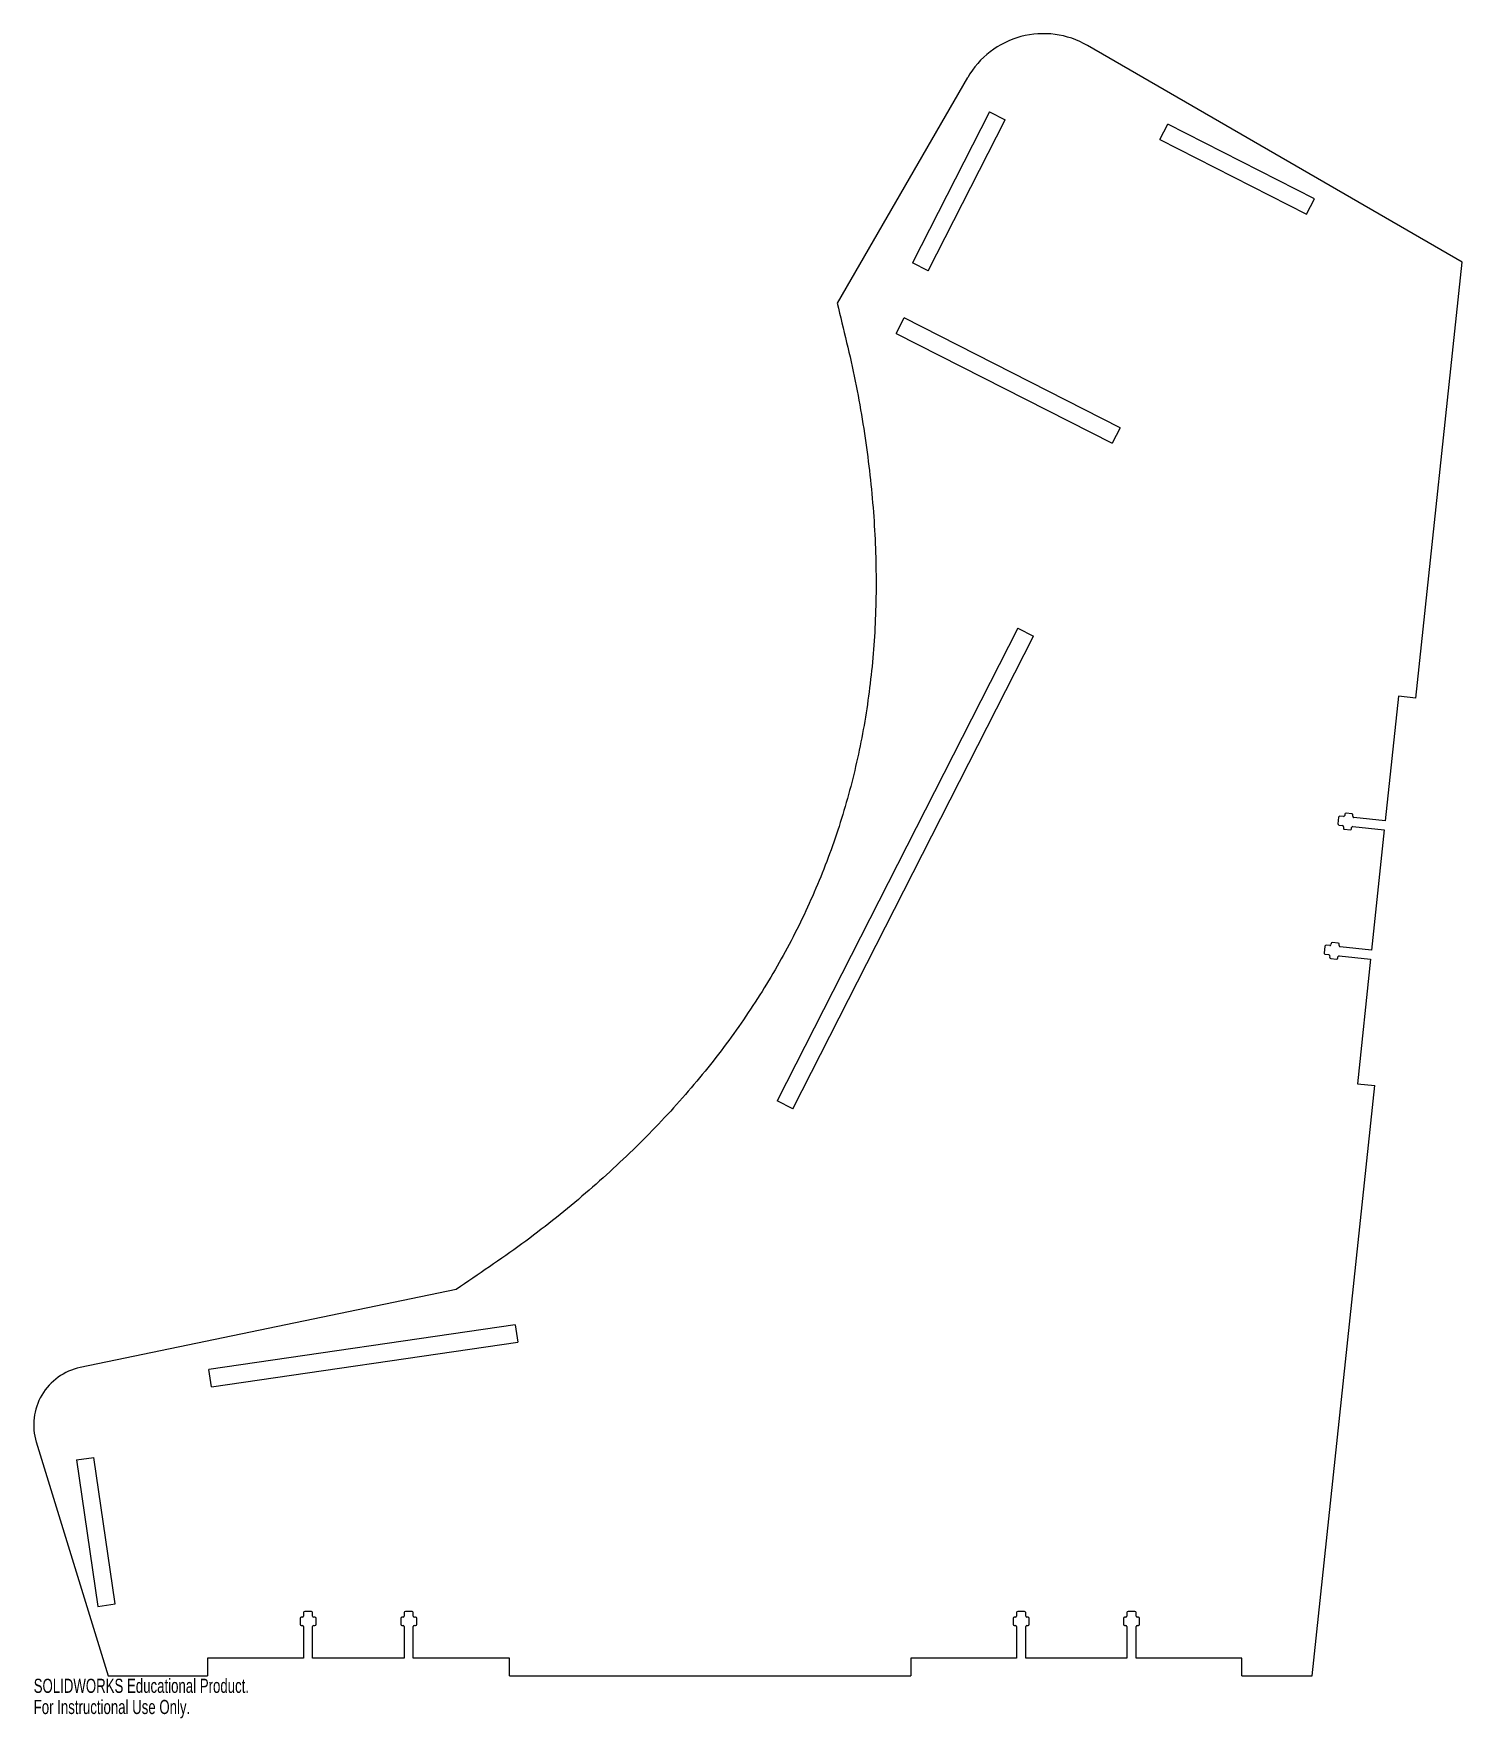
# Model space of a CAD drawing. Header units: millimetres. Extents: x 6 to 494, y -15 to 562.
import ezdxf

# ---------------------------------------------------------------- set-up
doc = ezdxf.new("R2010")
doc.units = ezdxf.units.MM
doc.styles.add('SLDTEXTSTYLE0', font='TXT', dxfattribs={"width": 0.7})

msp = doc.modelspace()

# ---------------------------------------------------------------- linework, layer by layer
at = {"color": 7, "linetype": 'Continuous', "lineweight": 25}
for p, q in [((494.42, 483.65), (366.15, 557.8)), ((325.16, 546.84), (280.51, 469.59)), ((332.63, 535.09), (306.3, 483.39)), ((311.65, 480.66), (337.98, 532.36)), ((332.63, 535.09), (337.98, 532.36)), ((390.97, 525.57), (393.69, 530.92)), ((443.85, 505.38), (393.69, 530.92)), ((390.97, 525.57), (441.13, 500.03)), ((441.13, 500.03), (443.85, 505.38)), ((311.65, 480.66), (306.3, 483.39)), ((478.57, 334.49), (494.42, 483.65)), ((300.75, 459.28), (303.48, 464.62)), ((377.3, 427.02), (303.48, 464.62)), ((300.75, 459.28), (374.58, 421.68)), ((377.3, 427.02), (374.58, 421.68)), ((342.36, 358.41), (259.99, 196.68)), ((342.36, 358.41), (347.71, 355.69)), ((265.33, 193.96), (347.71, 355.69)), ((472.6, 335.13), (468.07, 292.47)), ((478.57, 334.49), (472.6, 335.13)), ((453.75, 294), (452.55, 294.12)), ((454.23, 294.75), (454.19, 294.35)), ((456.66, 294.89), (454.67, 295.1)), ((456.97, 294.05), (457.01, 294.45)), ((452.11, 293.77), (451.87, 291.48)), ((452.23, 291.04), (453.42, 290.91)), ((453.78, 290.47), (453.73, 290.08)), ((454.09, 289.64), (456.08, 289.42)), ((456.52, 289.78), (456.56, 290.18)), ((457, 290.53), (467.74, 289.39)), ((468.07, 292.47), (457.33, 293.61)), ((467.74, 289.39), (463.37, 248.28)), ((447.42, 249.57), (447.17, 247.28)), ((449.05, 249.8), (447.86, 249.92)), ((449.53, 250.55), (449.49, 250.15)), ((451.96, 250.7), (449.97, 250.91)), ((452.27, 249.86), (452.32, 250.26)), ((463.37, 248.28), (452.63, 249.42)), ((447.53, 246.84), (448.72, 246.72)), ((449.08, 246.28), (449.03, 245.88)), ((449.39, 245.44), (451.38, 245.23)), ((451.82, 245.58), (451.86, 245.98)), ((452.3, 246.33), (463.04, 245.19)), ((463.04, 245.19), (458.51, 202.54)), ((443.01, 0), (464.47, 201.91)), ((458.51, 202.54), (464.47, 201.91)), ((265.33, 193.96), (259.99, 196.68)), ((150.13, 132.2), (21.49, 105.44)), ((170.37, 120.07), (65.49, 104.74)), ((170.37, 120.07), (171.24, 114.13)), ((66.36, 98.8), (171.24, 114.13)), ((66.36, 98.8), (65.49, 104.74)), ((6.45, 79.98), (31.03, 0)), ((20.23, 73.87), (26.17, 74.73)), ((20.23, 73.87), (27.56, 23.75)), ((33.5, 24.62), (26.17, 74.73)), ((27.56, 23.75), (33.5, 24.62)), ((96.72, 19.6), (96.72, 17.6)), ((97.52, 20), (97.12, 20)), ((97.92, 21.6), (97.92, 20.4)), ((100.62, 22), (98.32, 22)), ((101.02, 20.4), (101.02, 21.6)), ((101.82, 20), (101.42, 20)), ((102.22, 17.6), (102.22, 19.6)), ((131.16, 19.6), (131.16, 17.6)), ((131.96, 20), (131.56, 20)), ((132.36, 21.6), (132.36, 20.4)), ((135.06, 22), (132.76, 22)), ((135.46, 20.4), (135.46, 21.6)), ((136.26, 20), (135.86, 20)), ((136.66, 17.6), (136.66, 19.6)), ((340.71, 19.6), (340.71, 17.6)), ((341.51, 20), (341.11, 20)), ((341.91, 21.6), (341.91, 20.4)), ((344.61, 22), (342.31, 22)), ((345.01, 20.4), (345.01, 21.6)), ((345.81, 20), (345.41, 20)), ((346.21, 17.6), (346.21, 19.6)), ((378.48, 19.6), (378.48, 17.6)), ((379.28, 20), (378.88, 20)), ((379.68, 21.6), (379.68, 20.4)), ((382.38, 22), (380.08, 22)), ((382.78, 20.4), (382.78, 21.6)), ((383.58, 20), (383.18, 20)), ((383.98, 17.6), (383.98, 19.6)), ((97.12, 17.2), (97.52, 17.2)), ((97.92, 16.8), (97.92, 6)), ((101.02, 6), (101.02, 16.8)), ((101.42, 17.2), (101.82, 17.2)), ((131.56, 17.2), (131.96, 17.2)), ((132.36, 16.8), (132.36, 6)), ((135.46, 6), (135.46, 16.8)), ((135.86, 17.2), (136.26, 17.2)), ((341.11, 17.2), (341.51, 17.2)), ((341.91, 16.8), (341.91, 6)), ((345.01, 6), (345.01, 16.8)), ((345.41, 17.2), (345.81, 17.2)), ((378.88, 17.2), (379.28, 17.2)), ((379.68, 16.8), (379.68, 6)), ((382.78, 6), (382.78, 16.8)), ((383.18, 17.2), (383.58, 17.2)), ((65.02, 6), (65.02, 0)), ((97.92, 6), (65.02, 6)), ((132.36, 6), (101.02, 6)), ((168.35, 6), (135.46, 6)), ((168.35, 0), (168.35, 6)), ((305.68, 6), (305.68, 0)), ((341.91, 6), (305.68, 6)), ((379.68, 6), (345.01, 6)), ((419.01, 6), (382.78, 6)), ((419.01, 0), (419.01, 6)), ((31.03, 0), (65.02, 0)), ((168.35, 0), (305.68, 0)), ((419.01, 0), (443.01, 0))]:
    msp.add_line(p, q, dxfattribs=at)
for centre, radius, start, end in [((351.14, 531.83), 30, 59.96955, 149.96955), ((452.51, 293.72), 0.4, 83.93184, 173.93184), ((453.79, 294.39), 0.4, 263.93184, 353.93184), ((454.63, 294.71), 0.4, 83.93184, 173.93184), ((456.62, 294.5), 0.4, 353.93184, 83.93184), ((457.37, 294.01), 0.4, 173.93184, 263.93184), ((452.27, 291.44), 0.4, 173.93184, 263.93184), ((453.38, 290.52), 0.4, 353.93184, 83.93184), ((454.13, 290.03), 0.4, 173.93184, 263.93184), ((456.12, 289.82), 0.4, 263.93184, 353.93184), ((456.96, 290.13), 0.4, 83.93184, 173.93184), ((447.81, 249.53), 0.4, 83.93184, 173.93184), ((449.09, 250.2), 0.4, 263.93184, 353.93184), ((449.93, 250.51), 0.4, 83.93184, 173.93184), ((451.92, 250.3), 0.4, 353.93184, 83.93184), ((452.67, 249.82), 0.4, 173.93184, 263.93184), ((447.57, 247.24), 0.4, 173.93184, 263.93184), ((448.68, 246.32), 0.4, 353.93184, 83.93184), ((449.43, 245.84), 0.4, 173.93184, 263.93184), ((451.42, 245.62), 0.4, 263.93184, 353.93184), ((452.26, 245.94), 0.4, 83.93184, 173.93184), ((25.57, 85.85), 20, 101.75431, 197.08571), ((97.12, 19.6), 0.4, 90, 180), ((97.12, 17.6), 0.4, 180, 270), ((97.52, 20.4), 0.4, 270, 0), ((98.32, 21.6), 0.4, 90, 180), ((100.62, 21.6), 0.4, 0, 90), ((101.42, 20.4), 0.4, 180, 270), ((101.82, 19.6), 0.4, 0, 90), ((101.82, 17.6), 0.4, 270, 0), ((131.56, 19.6), 0.4, 90, 180), ((131.56, 17.6), 0.4, 180, 270), ((131.96, 20.4), 0.4, 270, 0), ((132.76, 21.6), 0.4, 90, 180), ((135.06, 21.6), 0.4, 0, 90), ((135.86, 20.4), 0.4, 180, 270), ((136.26, 19.6), 0.4, 0, 90), ((136.26, 17.6), 0.4, 270, 0), ((341.11, 19.6), 0.4, 90, 180), ((341.11, 17.6), 0.4, 180, 270), ((341.51, 20.4), 0.4, 270, 0), ((342.31, 21.6), 0.4, 90, 180), ((344.61, 21.6), 0.4, 0, 90), ((345.41, 20.4), 0.4, 180, 270), ((345.81, 19.6), 0.4, 360, 90), ((345.81, 17.6), 0.4, 270, 360), ((378.88, 19.6), 0.4, 90, 180), ((378.88, 17.6), 0.4, 180, 270), ((379.28, 20.4), 0.4, 270, 0), ((380.08, 21.6), 0.4, 90, 180), ((382.38, 21.6), 0.4, 0, 90), ((383.18, 20.4), 0.4, 180, 270), ((383.58, 19.6), 0.4, 0, 90), ((383.58, 17.6), 0.4, 270, 0), ((97.52, 16.8), 0.4, 0, 90), ((101.42, 16.8), 0.4, 90, 180), ((131.96, 16.8), 0.4, 0, 90), ((135.86, 16.8), 0.4, 90, 180), ((341.51, 16.8), 0.4, 0, 90), ((345.41, 16.8), 0.4, 90, 180), ((379.28, 16.8), 0.4, 0, 90), ((383.18, 16.8), 0.4, 90, 180)]:
    msp.add_arc(centre, radius, start, end, dxfattribs=at)
msp.add_open_spline([(280.51, 469.59), (337.55, 253.67), (150.13, 132.2)], degree=2, dxfattribs=at)

# ---------------------------------------------------------------- texts
at = {"color": 7, "linetype": 'Continuous', "char_height": 4.8336, "attachment_point": 1, "style": 'SLDTEXTSTYLE0'}
for s, insert in [('SOLIDWORKS Educational Product.', (5.57, -1.02)), ('For Instructional Use Only.', (5.57, -8.27))]:
    msp.add_mtext(s, dxfattribs=dict(at, insert=insert))

doc.saveas('drawing.dxf')
